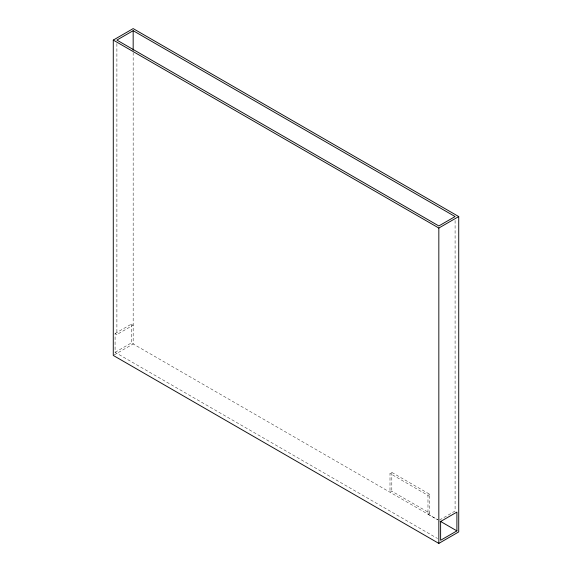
<?xml version="1.0" encoding="UTF-8"?>
<svg xmlns="http://www.w3.org/2000/svg" width="572" height="572" viewBox="0 0 572 572"><rect width="100%" height="100%" fill="white"/><g stroke="black" fill="none" stroke-linecap="round" stroke-linejoin="round"><path stroke-width="0.43" stroke-dasharray="2.86 2.15" d="M115.086 333.512L131.36 324.117L133.169 325.161L116.895 334.556L115.086 333.512L115.086 352.309L437.53 538.495M115.086 352.309L131.36 342.914L437.845 519.862L427.978 514.164L427.978 495.366L389.997 473.437L389.997 492.235L391.806 491.191L429.786 513.12L429.786 494.322L391.806 472.393L389.997 473.437M114.042 354.998L133.169 343.958L133.169 52.724M427.978 495.366L429.786 494.322M427.978 514.164L429.786 513.12M439.553 520.012L455.09 511.039L455.09 220.134M391.806 472.393L391.806 491.191M131.36 324.117L131.36 342.914M116.895 43.658L116.895 334.556"/><path stroke-width="0.86" d="M113.277 40.083L133.169 28.6L458.723 216.559L458.723 531.917L438.831 543.4L113.277 355.441L113.277 40.083L438.831 228.042L458.723 216.559M133.169 30.688L116.895 40.083L438.831 225.954L455.09 216.566L133.169 30.688L133.169 50.322M456.899 530.88L440.619 540.275L440.619 521.485L456.899 512.083L456.899 530.88L440.154 521.199M438.831 228.042L438.831 543.4"/></g></svg>
